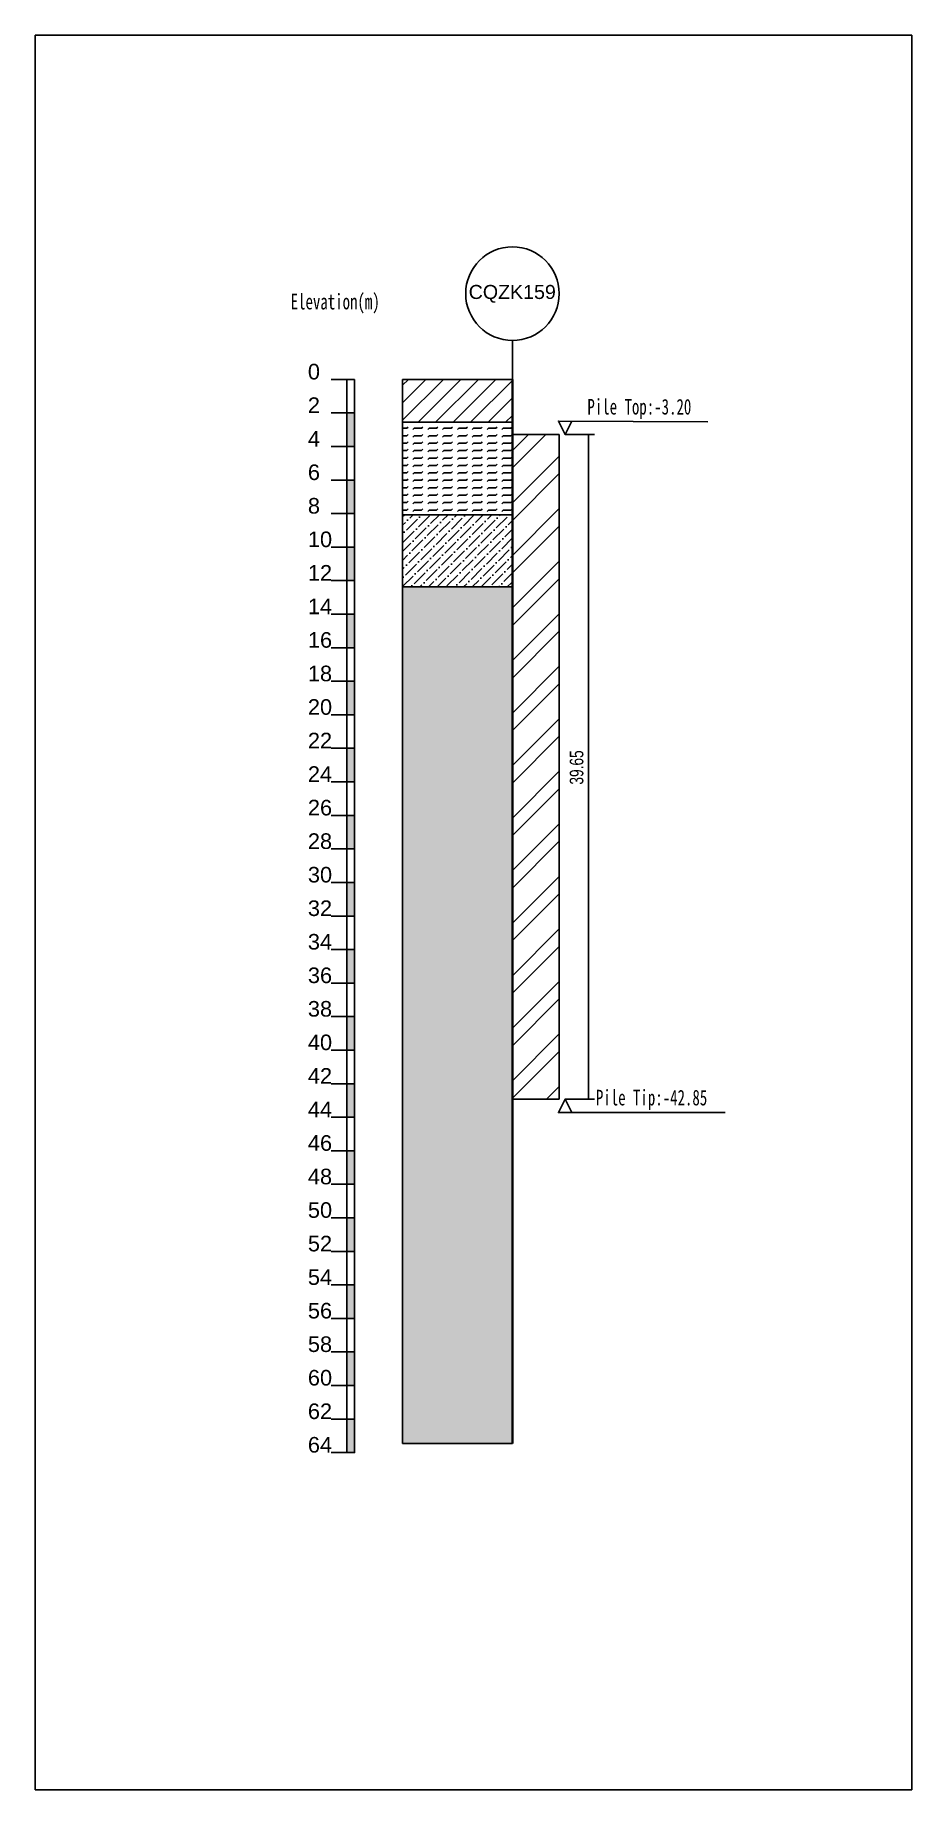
# Model space of a CAD drawing. Header units: millimetres. Extents: x 1000 to 1225, y 550 to 1000.
import ezdxf
from ezdxf.enums import TextEntityAlignment as Align

# ---------------------------------------------------------------- set-up
doc = ezdxf.new("R2010")
doc.units = ezdxf.units.MM
for name, color, linetype in [('Gicad_pou_texts', 7, 'Continuous'), ('GICAD_POUMIAN', 7, 'Continuous'), ('Q-文字', 7, 'Continuous'), ('Q-标注', 3, 'Continuous')]:
    doc.layers.add(name, color=color, linetype=linetype)
for name, color, linetype, true_color in [('Pile_F', 5, 'Continuous', 0x0000ff), ('Soil', 7, 'Continuous', 0xffffff), ('Top', 7, 'Continuous', 0x00fa00)]:
    doc.layers.add(name, color=color, linetype=linetype, true_color=true_color)
doc.styles.add('GZSZ', font='fsdb_e.shx', dxfattribs={"width": 0.75, "bigfont": 'hztxt.shx'})
doc.styles.get("Standard").update_dxf_attribs({"font": 'arial.ttf'})
doc.styles.add('层底深度', font='', dxfattribs={"width": 0.7, "height": 2})
doc.styles.add('高程系统', font='', dxfattribs={"width": 0.7, "height": 4})
doc.styles.get('层底深度').set_extended_font_data('FangSong_GB2312')
doc.styles.get('高程系统').set_extended_font_data('FangSong_GB2312')
doc.dimstyles.new('DIM-200', dxfattribs={"dimtxt": 3.5, "dimasz": 1.5, "dimexe": 1.5, "dimexo": 1.5, "dimgap": 0.5, "dimtad": 1, "dimlfac": 0.2, "dimdsep": 46, "dimtxsty": 'GZSZ', "dimblk": 'arr1', "dimcen": 0.09, "dimclrd": 4, "dimclre": 4, "dimclrt": 4, "dimadec": 1, "dimazin": 0, "dimtfac": 1, "dimtmove": 2, "dimatfit": 3, "dimldrblk": 'arr1', "dimfxl": 6.5, "dimfxlon": 1, "dimtolj": 1, "dimtzin": 0, "dimarcsym": 0})

# ---------------------------------------------------------------- blocks, each defined once
blk = doc.blocks.new('arr1')
at = {"layer": 'Q-标注', "linetype": 'ByBlock'}
blk.add_line((0, 0), (-1.2, 0), dxfattribs=at)
at = {"layer": 'Q-标注'}
blk.add_solid([(0, 0), (-1.2, 0), (-1.2, -0.35), (0, 0)], dxfattribs=at)
blk = doc.blocks.new('*D4')
at = {"layer": 'Defpoints', "color": 0, "transparency": 16777216}
for p in [(1134.5, 897.6), (1134.5, 727.1), (1142.02, 727.1)]:
    blk.add_point(p, dxfattribs=at)
at = {"layer": 'Q-文字', "color": 0, "lineweight": -2, "transparency": 16777216}
for p, q in [((1136, 897.6), (1143.52, 897.6)), ((1142.02, 896.1), (1142.02, 728.6)), ((1136, 727.1), (1143.52, 727.1))]:
    blk.add_line(p, q, dxfattribs=at)
at = {"layer": 'Q-文字', "color": 0, "lineweight": -2, "transparency": 16777216, "xscale": 1.5, "yscale": 1.5, "zscale": 1.5}
for p, rotation in [((1142.02, 897.6), 90), ((1142.02, 727.1), 270)]:
    blk.add_blockref('arr1', p, dxfattribs=dict(at, rotation=rotation))
at = {"layer": 'Q-文字', "color": 0, "transparency": 16777216, "insert": (1138.97, 812.19), "char_height": 3.5, "width": 10.3348, "attachment_point": 5, "rotation": 90, "style": 'GZSZ'}
blk.add_mtext('\\A1;39.65', dxfattribs=at)

msp = doc.modelspace()

# ---------------------------------------------------------------- hatches: boundary and pattern name
h = msp.add_hatch()
h.set_pattern_fill('ANSI31', color=0, style=0)
h.paths.add_polyline_path([(1094.304, 911.7), (1122.5, 911.7), (1122.5, 900.7), (1094.304, 900.7)], flags=16)
h = msp.add_hatch()
h.set_pattern_fill('FLEX', color=0, scale=0.3, style=0)
h.paths.add_polyline_path([(1094.304, 900.7), (1122.5, 900.7), (1122.5, 877), (1094.304, 877)], flags=16)
h = msp.add_hatch()
h.set_pattern_fill('ANSI32', color=5, style=0)
h.paths.add_polyline_path([(1122.5, 897.6), (1122.5, 727.1), (1134.5, 727.1), (1134.5, 897.6)], flags=16)
h = msp.add_hatch()
h.set_pattern_fill('ANSI36', color=0, scale=0.5, style=0)
h.paths.add_polyline_path([(1094.304, 877), (1122.5, 877), (1122.5, 858.5), (1094.304, 858.5)], flags=16)
h = msp.add_hatch()
h.set_pattern_fill('CORK', color=0, scale=0.2, style=0)
h.set_pattern_definition([(0, (0, 0), (0, 0.635), []), (135, (0.3175, -0.3175), (-1.2700005, -1.2700005), [0.898026, -0.898026]), (135, (0.4763, -0.3175), (-1.2700005, -1.2700005), [0.898026, -0.898026]), (135, (0.635, -0.3175), (-1.2700005, -1.2700005), [0.898026, -0.898026])])
h.paths.add_polyline_path([(1094.304, 858.5), (1122.5, 858.5), (1122.5, 638.8), (1094.304, 638.8)], flags=16)
at = {"layer": 'Soil'}
for points in [[(1080, 903.1), (1082, 903.1), (1082, 894.5), (1080, 894.5)], [(1080, 885.9), (1082, 885.9), (1082, 877.3), (1080, 877.3)], [(1080, 868.7), (1082, 868.7), (1082, 860.1), (1080, 860.1)], [(1080, 851.5), (1082, 851.5), (1082, 842.9), (1080, 842.9)], [(1080, 834.3), (1082, 834.3), (1082, 825.7), (1080, 825.7)], [(1080, 817.1), (1082, 817.1), (1082, 808.5), (1080, 808.5)], [(1080, 799.9), (1082, 799.9), (1082, 791.3), (1080, 791.3)], [(1080, 782.7), (1082, 782.7), (1082, 774.1), (1080, 774.1)], [(1080, 765.5), (1082, 765.5), (1082, 756.9), (1080, 756.9)], [(1080, 748.3), (1082, 748.3), (1082, 739.7), (1080, 739.7)], [(1080, 731.1), (1082, 731.1), (1082, 722.5), (1080, 722.5)], [(1080, 713.9), (1082, 713.9), (1082, 705.3), (1080, 705.3)], [(1080, 696.7), (1082, 696.7), (1082, 688.1), (1080, 688.1)], [(1080, 679.5), (1082, 679.5), (1082, 670.9), (1080, 670.9)], [(1080, 662.3), (1082, 662.3), (1082, 653.7), (1080, 653.7)], [(1080, 645.1), (1082, 645.1), (1082, 636.5), (1080, 636.5)]]:
    msp.add_hatch(color=256, dxfattribs=at).paths.add_polyline_path(points)

# ---------------------------------------------------------------- linework, layer by layer
msp.add_line((1122.5, 921.7), (1122.5, 638.8))
msp.add_circle((1122.5, 933.7), 12)
at = {"layer": 'Pile_F'}
for p, q in [((1122.5, 897.6), (1122.5, 727.1)), ((1122.5, 897.6), (1134.5, 897.6)), ((1134.5, 897.6), (1134.5, 727.1)), ((1122.5, 727.1), (1134.5, 727.1))]:
    msp.add_line(p, q, dxfattribs=at)
at = {"layer": 'Q-文字'}
for points in [[(1172.666, 900.789), (1134.27, 901.014), (1136, 897.6), (1137.73, 901.014)], [(1177.081, 723.686), (1134.27, 723.686), (1136, 727.1), (1137.73, 723.686)]]:
    msp.add_lwpolyline(points, dxfattribs=at)
at = {"layer": 'Soil'}
for p, q in [((1000, 1000), (1000, 550)), ((1000, 1000), (1225, 1000)), ((1225, 1000), (1225, 550)), ((1076, 911.7), (1082, 911.7)), ((1080, 911.7), (1080, 903.1)), ((1082, 911.7), (1082, 903.1)), ((1094.304, 911.7), (1094.304, 900.7)), ((1094.304, 911.7), (1122.5, 911.7)), ((1122.5, 911.7), (1122.5, 900.7)), ((1076, 903.1), (1082, 903.1)), ((1076, 903.1), (1082, 903.1)), ((1080, 903.1), (1080, 894.5)), ((1082, 903.1), (1082, 894.5)), ((1094.304, 900.7), (1094.304, 877)), ((1094.304, 900.7), (1122.5, 900.7)), ((1122.5, 900.7), (1122.5, 877)), ((1076, 894.5), (1082, 894.5)), ((1076, 894.5), (1082, 894.5)), ((1080, 894.5), (1080, 885.9)), ((1082, 894.5), (1082, 885.9)), ((1076, 885.9), (1082, 885.9)), ((1076, 885.9), (1082, 885.9)), ((1080, 885.9), (1080, 877.3)), ((1082, 885.9), (1082, 877.3)), ((1076, 877.3), (1082, 877.3)), ((1076, 877.3), (1082, 877.3)), ((1080, 877.3), (1080, 868.7)), ((1082, 877.3), (1082, 868.7)), ((1094.304, 877), (1094.304, 858.5)), ((1094.304, 877), (1122.5, 877)), ((1122.5, 877), (1122.5, 858.5)), ((1076, 868.7), (1082, 868.7)), ((1076, 868.7), (1082, 868.7)), ((1080, 868.7), (1080, 860.1)), ((1082, 868.7), (1082, 860.1)), ((1076, 860.1), (1082, 860.1)), ((1076, 860.1), (1082, 860.1)), ((1080, 860.1), (1080, 851.5)), ((1082, 860.1), (1082, 851.5)), ((1094.304, 858.5), (1094.304, 638.8)), ((1094.304, 858.5), (1122.5, 858.5)), ((1122.5, 858.5), (1122.5, 638.8)), ((1076, 851.5), (1082, 851.5)), ((1076, 851.5), (1082, 851.5)), ((1080, 851.5), (1080, 842.9)), ((1082, 851.5), (1082, 842.9)), ((1076, 842.9), (1082, 842.9)), ((1076, 842.9), (1082, 842.9)), ((1080, 842.9), (1080, 834.3)), ((1082, 842.9), (1082, 834.3)), ((1076, 834.3), (1082, 834.3)), ((1076, 834.3), (1082, 834.3)), ((1080, 834.3), (1080, 825.7)), ((1082, 834.3), (1082, 825.7)), ((1076, 825.7), (1082, 825.7)), ((1076, 825.7), (1082, 825.7)), ((1080, 825.7), (1080, 817.1)), ((1082, 825.7), (1082, 817.1)), ((1076, 817.1), (1082, 817.1)), ((1076, 817.1), (1082, 817.1)), ((1080, 817.1), (1080, 808.5)), ((1082, 817.1), (1082, 808.5)), ((1076, 808.5), (1082, 808.5)), ((1076, 808.5), (1082, 808.5)), ((1080, 808.5), (1080, 799.9)), ((1082, 808.5), (1082, 799.9)), ((1076, 799.9), (1082, 799.9)), ((1076, 799.9), (1082, 799.9)), ((1080, 799.9), (1080, 791.3)), ((1082, 799.9), (1082, 791.3)), ((1076, 791.3), (1082, 791.3)), ((1076, 791.3), (1082, 791.3)), ((1080, 791.3), (1080, 782.7)), ((1082, 791.3), (1082, 782.7)), ((1076, 782.7), (1082, 782.7)), ((1076, 782.7), (1082, 782.7)), ((1080, 782.7), (1080, 774.1)), ((1082, 782.7), (1082, 774.1)), ((1076, 774.1), (1082, 774.1)), ((1076, 774.1), (1082, 774.1)), ((1080, 774.1), (1080, 765.5)), ((1082, 774.1), (1082, 765.5)), ((1076, 765.5), (1082, 765.5)), ((1076, 765.5), (1082, 765.5)), ((1080, 765.5), (1080, 756.9)), ((1082, 765.5), (1082, 756.9)), ((1076, 756.9), (1082, 756.9)), ((1076, 756.9), (1082, 756.9)), ((1080, 756.9), (1080, 748.3)), ((1082, 756.9), (1082, 748.3)), ((1076, 748.3), (1082, 748.3)), ((1076, 748.3), (1082, 748.3)), ((1080, 748.3), (1080, 739.7)), ((1082, 748.3), (1082, 739.7)), ((1076, 739.7), (1082, 739.7)), ((1076, 739.7), (1082, 739.7)), ((1080, 739.7), (1080, 731.1)), ((1082, 739.7), (1082, 731.1)), ((1076, 731.1), (1082, 731.1)), ((1076, 731.1), (1082, 731.1)), ((1080, 731.1), (1080, 722.5)), ((1082, 731.1), (1082, 722.5)), ((1076, 722.5), (1082, 722.5)), ((1076, 722.5), (1082, 722.5)), ((1080, 722.5), (1080, 713.9)), ((1082, 722.5), (1082, 713.9)), ((1076, 713.9), (1082, 713.9)), ((1076, 713.9), (1082, 713.9)), ((1080, 713.9), (1080, 705.3)), ((1082, 713.9), (1082, 705.3)), ((1076, 705.3), (1082, 705.3)), ((1076, 705.3), (1082, 705.3)), ((1080, 705.3), (1080, 696.7)), ((1082, 705.3), (1082, 696.7)), ((1076, 696.7), (1082, 696.7)), ((1076, 696.7), (1082, 696.7)), ((1080, 696.7), (1080, 688.1)), ((1082, 696.7), (1082, 688.1)), ((1076, 688.1), (1082, 688.1)), ((1076, 688.1), (1082, 688.1)), ((1080, 688.1), (1080, 679.5)), ((1082, 688.1), (1082, 679.5)), ((1076, 679.5), (1082, 679.5)), ((1076, 679.5), (1082, 679.5)), ((1080, 679.5), (1080, 670.9)), ((1082, 679.5), (1082, 670.9)), ((1076, 670.9), (1082, 670.9)), ((1076, 670.9), (1082, 670.9)), ((1080, 670.9), (1080, 662.3)), ((1082, 670.9), (1082, 662.3)), ((1076, 662.3), (1082, 662.3)), ((1076, 662.3), (1082, 662.3)), ((1080, 662.3), (1080, 653.7)), ((1082, 662.3), (1082, 653.7)), ((1076, 653.7), (1082, 653.7)), ((1076, 653.7), (1082, 653.7)), ((1080, 653.7), (1080, 645.1)), ((1082, 653.7), (1082, 645.1)), ((1076, 645.1), (1082, 645.1)), ((1076, 645.1), (1082, 645.1)), ((1080, 645.1), (1080, 636.5)), ((1082, 645.1), (1082, 636.5)), ((1076, 636.5), (1082, 636.5)), ((1094.304, 638.8), (1122.5, 638.8)), ((1000, 550), (1225, 550))]:
    msp.add_line(p, q, dxfattribs=at)
for points in [[(1080, 903.1), (1082, 903.1), (1082, 894.5), (1080, 894.5)], [(1080, 885.9), (1082, 885.9), (1082, 877.3), (1080, 877.3)], [(1080, 868.7), (1082, 868.7), (1082, 860.1), (1080, 860.1)], [(1080, 851.5), (1082, 851.5), (1082, 842.9), (1080, 842.9)], [(1080, 834.3), (1082, 834.3), (1082, 825.7), (1080, 825.7)], [(1080, 817.1), (1082, 817.1), (1082, 808.5), (1080, 808.5)], [(1080, 799.9), (1082, 799.9), (1082, 791.3), (1080, 791.3)], [(1080, 782.7), (1082, 782.7), (1082, 774.1), (1080, 774.1)], [(1080, 765.5), (1082, 765.5), (1082, 756.9), (1080, 756.9)], [(1080, 748.3), (1082, 748.3), (1082, 739.7), (1080, 739.7)], [(1080, 731.1), (1082, 731.1), (1082, 722.5), (1080, 722.5)], [(1080, 713.9), (1082, 713.9), (1082, 705.3), (1080, 705.3)], [(1080, 696.7), (1082, 696.7), (1082, 688.1), (1080, 688.1)], [(1080, 679.5), (1082, 679.5), (1082, 670.9), (1080, 670.9)], [(1080, 662.3), (1082, 662.3), (1082, 653.7), (1080, 653.7)], [(1080, 645.1), (1082, 645.1), (1082, 636.5), (1080, 636.5)]]:
    msp.add_lwpolyline(points, close=True, dxfattribs=at)
at = {"layer": 'Top'}
for points in [[(1122.5, 911.7, 0.4, 0.4, 0), (1094.304, 911.7, 0.6, 0.6, 0)], [(1122.5, 638.8, 0.6, 0.6, 0), (1122.5, 911.7, 0.4, 0.4, 0)]]:
    msp.add_lwpolyline(points, format="xyseb", dxfattribs=at)

# ---------------------------------------------------------------- texts
msp.add_text('CQZK159', height=3.6).set_placement((1122.445, 933.662), align=Align.MIDDLE)
for s, p in [('0', (1070, 911.7)), ('2', (1070, 903.1)), ('4', (1070, 894.5)), ('6', (1070, 885.9)), ('8', (1070, 877.3)), ('10', (1070, 868.7)), ('12', (1070, 860.1)), ('14', (1070, 851.5)), ('16', (1070, 842.9)), ('18', (1070, 834.3)), ('20', (1070, 825.7)), ('22', (1070, 817.1)), ('24', (1070, 808.5)), ('26', (1070, 799.9)), ('28', (1070, 791.3)), ('30', (1070, 782.7)), ('32', (1070, 774.1)), ('34', (1070, 765.5)), ('36', (1070, 756.9)), ('38', (1070, 748.3)), ('40', (1070, 739.7)), ('42', (1070, 731.1)), ('44', (1070, 722.5)), ('46', (1070, 713.9)), ('48', (1070, 705.3)), ('50', (1070, 696.7)), ('52', (1070, 688.1)), ('54', (1070, 679.5)), ('56', (1070, 670.9)), ('58', (1070, 662.3)), ('60', (1070, 653.7)), ('62', (1070, 645.1)), ('64', (1070, 636.5))]:
    msp.add_text(s, height=4).set_placement(p)
at = {"layer": 'Gicad_pou_texts', "style": '层底深度', "width": 0.7}
for s, p in [('Pile Top:-3.20', (1141.725, 902.699)), ('Pile Tip:-42.85', (1143.907, 725.536))]:
    msp.add_text(s, height=4, dxfattribs=at).set_placement(p)
at = {"layer": 'GICAD_POUMIAN', "style": '高程系统', "width": 0.7}
msp.add_text('Elevation(m)', height=4, dxfattribs=at).set_placement((1065.584, 929.661))

# ---------------------------------------------------------------- dimensions: what is measured, and where the dimension line sits
at = {"layer": 'Q-文字', "color": 7}
dim = msp.add_linear_dim(base=(1142.019, 727.1), p1=(1134.5, 897.6), p2=(1134.5, 727.1), angle=90, text='39.65', dimstyle='DIM-200', override={"dimclrd": 0, "dimclre": 0, "dimclrt": 0}, dxfattribs=at)
dim.commit()
dim.dimension.update_dxf_attribs({"geometry": '*D4', "text_midpoint": (1138.966, 812.194), "dimtype": 160})

doc.saveas('drawing.dxf')
